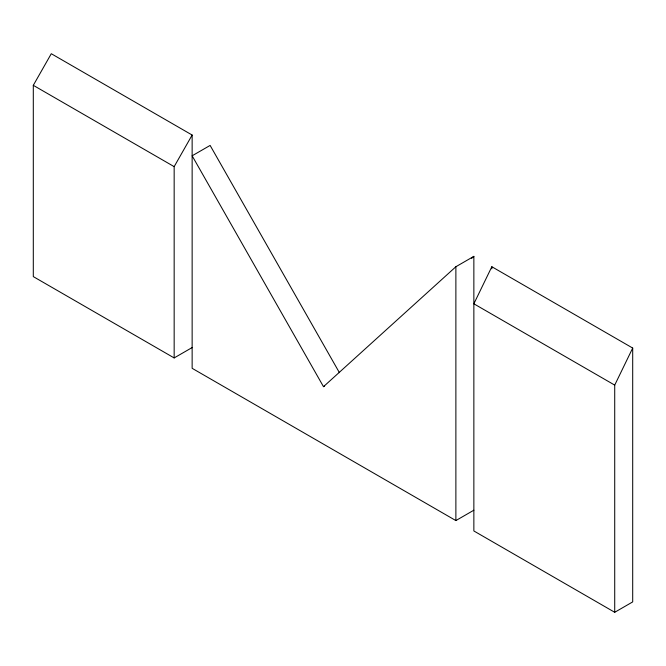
<?xml version="1.0" encoding="UTF-8"?>
<svg xmlns="http://www.w3.org/2000/svg" width="666" height="666" viewBox="0 0 666 666"><rect width="100%" height="100%" fill="white"/><g stroke="black" fill="none" stroke-linecap="round" stroke-linejoin="round"><path stroke-width="1" d="M473.859 510.198L455.877 520.579L192.141 368.315L192.141 135.04L51.282 53.713L33.3 85.323L33.3 276.606L174.159 357.933L192.141 347.552M339.427 372.694L210.123 145.421L192.141 155.802L323.493 386.68L455.877 266.733L473.859 256.352L473.859 530.96L614.718 612.287L614.718 385.115L632.7 348.06L491.841 266.733L473.859 303.796L614.718 385.115M174.159 357.933L174.159 166.642L192.141 135.04M471.611 258.391L473.859 256.352M323.493 386.68L324.617 386.039M614.718 612.287L632.7 601.906L632.7 348.06M33.3 85.323L174.159 166.642M491.841 266.733L491.841 268.814M455.877 266.733L455.877 520.579"/></g></svg>
